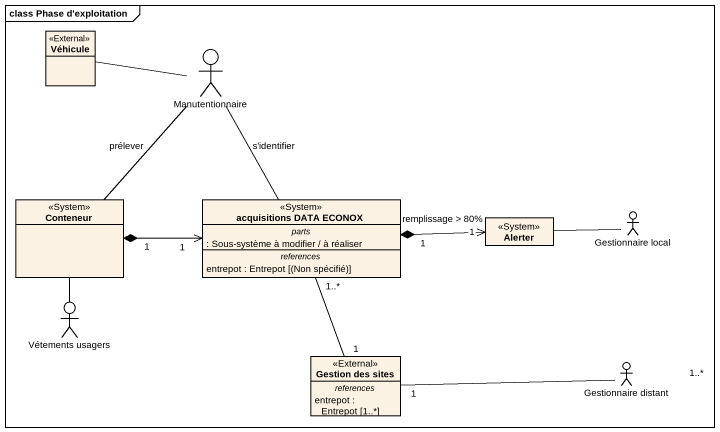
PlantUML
@startuml
mainframe class Phase d'exploitation
allowmixing
hide circle
hide empty members
class Véhicule <<External>>
actor Manutentionnaire
class Conteneur <<System>>
class "acquisitions DATA ECONOX" as acquisitions_DATA_ECONOX <<System>> {
  -- parts --
  : Sous-système à modifier / à réaliser
  -- references --
  {field} entrepot : Entrepot [(Non spécifié)]
}
class Alerter <<System>>
actor "Gestionnaire local" as Gestionnaire_local
actor "Vétements usagers" as Vétements_usagers
class "Gestion des sites" as Gestion_des_sites <<External>> {
  -- references --
  entrepot : Entrepot [1..*]
}
actor "Gestionnaire distant" as Gestionnaire_distant
Manutentionnaire -left- Véhicule
Manutentionnaire -- Conteneur : prélever
Manutentionnaire -- acquisitions_DATA_ECONOX : s'identifier
Conteneur "1" *-right-> "1" acquisitions_DATA_ECONOX
acquisitions_DATA_ECONOX "1" *-right-> "1" Alerter : remplissage > 80%
Alerter -right- Gestionnaire_local
Vétements_usagers -up- Conteneur
Gestion_des_sites "1" -up- "1..*" acquisitions_DATA_ECONOX
Gestionnaire_distant "1..*" -left- "1" Gestion_des_sites
@enduml
